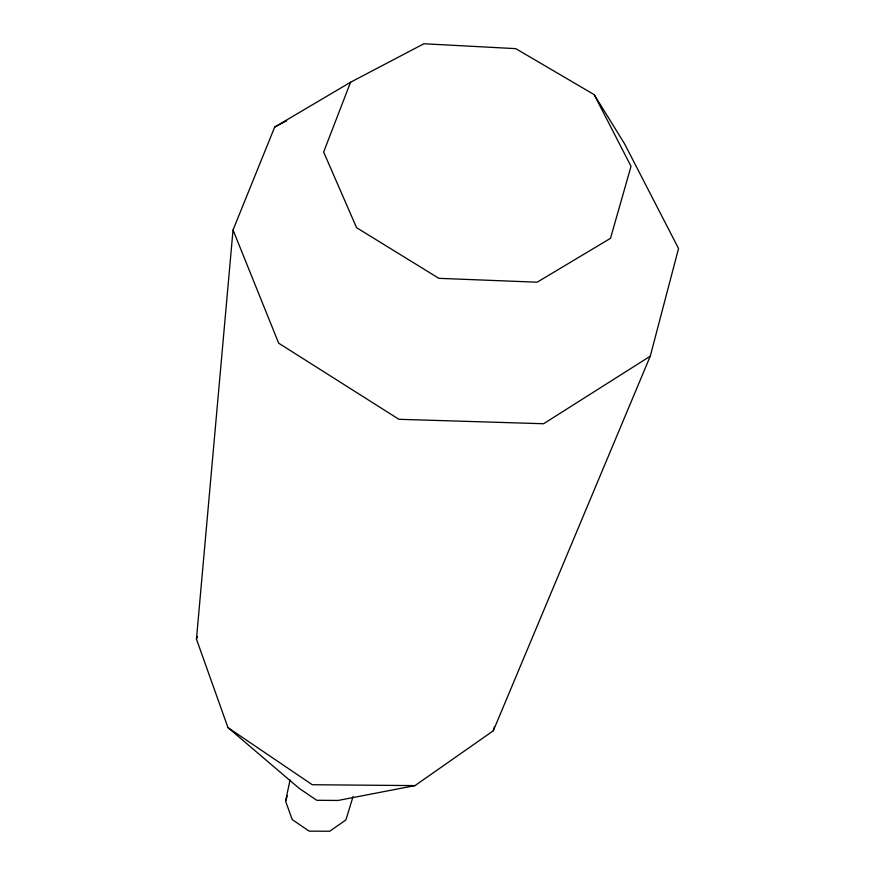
<?xml version="1.0" encoding="UTF-8"?>
<svg xmlns="http://www.w3.org/2000/svg" width="875" height="875" viewBox="0 0 875 875"><rect width="100%" height="100%" fill="white"/><g stroke="black" fill="none" stroke-linecap="round" stroke-linejoin="round"><path stroke-width="1.31" d="M196.448 639.1L233.034 229.972L274.695 127.061L350.547 82.261L423.894 43.75L515.791 48.65L594.169 94.631L624.575 143.806L678.552 248.522L650.256 356.191L493.292 730.8L414.991 785.608L338.056 800.45L316.75 800.286L299.228 788.386L227.97 727.606L196.448 639.1L197.378 636.562M353.041 796.633L345.898 819.952L329.689 831.25L309.137 831.13L292.25 819.602L285.567 801.194L290.03 780.008M493.292 730.8L494.386 726.884M285.567 801.194L287.273 796.009M350.547 82.261L323.641 152.031L356.552 227.664L438.889 278.337L537.173 282.188L610.498 238.339L631.028 166.327L594.169 94.631M650.256 356.191L543.616 423.741L398.934 419.3L278.666 343.186L233.034 229.972M274.695 127.061L286.672 120.761M414.991 785.608L312.255 784.722L227.97 727.606"/></g></svg>
